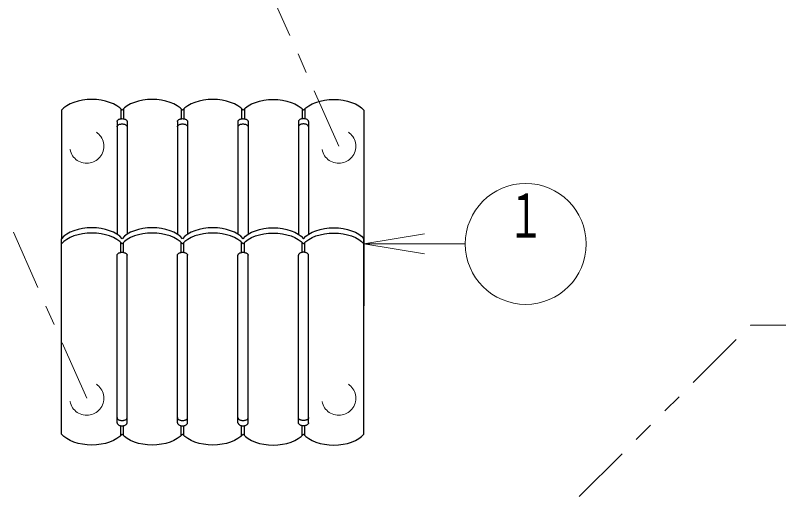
# Model space of a CAD drawing. Units: millimetres on the paper. Extents: x -385 to 0, y -594 to 267.
# Drawn here: x -202.5 to -164.63, y 91.37 to 115.05 of the extents above; entities that cross this region are included whole.
import ezdxf
from ezdxf.enums import TextEntityAlignment as Align

# ---------------------------------------------------------------- set-up
doc = ezdxf.new("R2010")
doc.units = ezdxf.units.MM
for name, pattern in [('USER1', [4.5, 2.5, -2]), ('USER2', [6, 3, -1, 1, -1]), ('USER3', [8, 3, -1, 1, -1, 1, -1])]:
    doc.linetypes.add(name, pattern=pattern)
doc.layers.add('1_60', color=7, linetype='Continuous', lineweight=25)
doc.styles.add('ＭＳ ゴシック', font='')
doc.styles.get('ＭＳ ゴシック').set_extended_font_data('MS Gothic')

msp = doc.modelspace()

# ---------------------------------------------------------------- linework, layer by layer
at = {"layer": '1_60', "linetype": 'USER2', "lineweight": 13}
for p, q in [((-186.455, 108.552), (-200.484, 140.304)), ((-198.955, 96.052), (-213.006, 127.833))]:
    msp.add_line(p, q, dxfattribs=at)
at = {"layer": '1_60'}
for p, q in [((-200.205, 110.334), (-200.205, 103.966)), ((-197.272, 110.406), (-197.272, 109.912)), ((-197.139, 110.406), (-197.139, 109.912)), ((-194.272, 110.406), (-194.272, 109.912)), ((-194.139, 110.406), (-194.139, 109.912)), ((-191.272, 110.406), (-191.272, 109.912)), ((-191.138, 110.406), (-191.138, 109.912)), ((-188.272, 110.406), (-188.272, 109.912)), ((-188.138, 110.406), (-188.138, 109.912)), ((-185.205, 110.334), (-185.205, 100.638)), ((-197.455, 109.774), (-197.455, 104.182)), ((-196.955, 109.774), (-196.955, 104.182)), ((-194.455, 109.774), (-194.455, 104.182)), ((-193.955, 109.774), (-193.955, 104.182)), ((-191.455, 109.774), (-191.455, 104.182)), ((-190.955, 109.774), (-190.955, 104.182)), ((-188.455, 109.774), (-188.455, 104.182)), ((-187.955, 109.774), (-187.955, 104.182)), ((-200.205, 94.27), (-200.205, 103.966)), ((-197.272, 103.285), (-197.272, 103.778)), ((-197.139, 103.285), (-197.139, 103.778)), ((-194.272, 103.285), (-194.272, 103.778)), ((-194.139, 103.285), (-194.139, 103.778)), ((-191.272, 103.285), (-191.272, 103.778)), ((-191.138, 103.285), (-191.138, 103.778)), ((-188.272, 103.285), (-188.272, 103.778)), ((-188.138, 103.285), (-188.138, 103.778)), ((-185.205, 94.27), (-185.205, 103.966)), ((-197.455, 94.83), (-197.455, 103.147)), ((-196.955, 94.83), (-196.955, 103.147)), ((-194.455, 94.83), (-194.455, 103.147)), ((-193.955, 94.83), (-193.955, 103.147)), ((-191.455, 94.83), (-191.455, 103.147)), ((-190.955, 94.83), (-190.955, 103.147)), ((-188.455, 94.83), (-188.455, 103.147)), ((-187.955, 94.83), (-187.955, 103.147)), ((-197.272, 94.199), (-197.272, 94.692)), ((-197.139, 94.199), (-197.139, 94.692)), ((-194.272, 94.199), (-194.272, 94.692)), ((-194.139, 94.199), (-194.139, 94.692)), ((-191.272, 94.199), (-191.272, 94.692)), ((-191.138, 94.199), (-191.138, 94.692)), ((-188.272, 94.199), (-188.272, 94.692)), ((-188.138, 94.199), (-188.138, 94.692))]:
    msp.add_line(p, q, dxfattribs=at)
at = {"layer": '1_60', "lineweight": 13}
for p, q in [((-185.205, 103.707), (-182.205, 104.207)), ((-182.205, 103.207), (-185.205, 103.707)), ((-185.205, 103.707), (-182.205, 103.707)), ((-185.205, 103.707), (-180.182, 103.707))]:
    msp.add_line(p, q, dxfattribs=at)
at = {"layer": '1_60', "linetype": 'USER3', "lineweight": 13}
msp.add_lwpolyline([(-239.15, 221.075), (-255.95, 237.874), (-282.563, 237.874), (-299.362, 221.075), (-333.021, 221.075), (-351.128, 202.968), (-351.128, 177.697), (-328.991, 155.56), (-337.805, 146.746), (-337.805, 121.419), (-316.765, 100.379), (-229.029, 100.379), (-225.74, 97.09), (-219.897, 97.09), (-208.33, 85.523), (-180.183, 85.523), (-166.023, 99.683), (-155.122, 99.683), (-137.519, 117.285), (-137.519, 200.49), (-158.104, 221.075)], close=True, dxfattribs=at)
at = {"layer": '1_60'}
for points in [[(-197.205, 110.334), (-197.321, 110.45), (-197.464, 110.556), (-197.632, 110.649), (-197.82, 110.728), (-198.026, 110.791), (-198.245, 110.836), (-198.473, 110.864), (-198.705, 110.874), (-198.938, 110.864), (-199.166, 110.836), (-199.385, 110.791), (-199.59, 110.728), (-199.779, 110.649), (-199.946, 110.556), (-200.089, 110.45), (-200.205, 110.334)], [(-194.205, 110.334), (-194.321, 110.45), (-194.464, 110.556), (-194.632, 110.649), (-194.82, 110.728), (-195.026, 110.791), (-195.245, 110.836), (-195.473, 110.864), (-195.705, 110.874), (-195.938, 110.864), (-196.166, 110.836), (-196.385, 110.791), (-196.59, 110.728), (-196.779, 110.649), (-196.946, 110.556), (-197.089, 110.45), (-197.205, 110.334)], [(-191.205, 110.334), (-191.321, 110.45), (-191.464, 110.556), (-191.632, 110.649), (-191.82, 110.728), (-192.026, 110.791), (-192.245, 110.836), (-192.473, 110.864), (-192.705, 110.874), (-192.938, 110.864), (-193.166, 110.836), (-193.385, 110.791), (-193.59, 110.728), (-193.779, 110.649), (-193.946, 110.556), (-194.089, 110.45), (-194.205, 110.334)], [(-191.205, 110.334), (-191.089, 110.45), (-190.946, 110.556), (-190.779, 110.649), (-190.59, 110.728), (-190.385, 110.791), (-190.166, 110.836), (-189.938, 110.864), (-189.705, 110.874), (-189.473, 110.864), (-189.245, 110.836), (-189.026, 110.791), (-188.82, 110.728), (-188.632, 110.649), (-188.464, 110.556), (-188.321, 110.45), (-188.205, 110.334)], [(-188.205, 110.334), (-188.089, 110.45), (-187.946, 110.556), (-187.779, 110.649), (-187.59, 110.728), (-187.385, 110.791), (-187.166, 110.836), (-186.938, 110.864), (-186.705, 110.874), (-186.473, 110.864), (-186.245, 110.836), (-186.026, 110.791), (-185.82, 110.728), (-185.632, 110.649), (-185.464, 110.556), (-185.321, 110.45), (-185.205, 110.334)], [(-197.455, 109.774), (-197.453, 109.793), (-197.447, 109.811), (-197.436, 109.829), (-197.422, 109.846), (-197.404, 109.862), (-197.382, 109.876), (-197.357, 109.888), (-197.33, 109.898), (-197.301, 109.907), (-197.27, 109.913), (-197.238, 109.916), (-197.205, 109.918), (-197.173, 109.916), (-197.141, 109.913), (-197.11, 109.907), (-197.08, 109.898), (-197.053, 109.888), (-197.028, 109.876), (-197.007, 109.862), (-196.989, 109.846), (-196.974, 109.829), (-196.964, 109.811), (-196.957, 109.793), (-196.955, 109.774)], [(-194.455, 109.774), (-194.453, 109.793), (-194.447, 109.811), (-194.436, 109.829), (-194.422, 109.846), (-194.404, 109.862), (-194.382, 109.876), (-194.357, 109.888), (-194.33, 109.898), (-194.301, 109.907), (-194.27, 109.913), (-194.238, 109.916), (-194.205, 109.918), (-194.173, 109.916), (-194.14, 109.913), (-194.11, 109.907), (-194.08, 109.898), (-194.053, 109.888), (-194.028, 109.876), (-194.007, 109.862), (-193.989, 109.846), (-193.974, 109.829), (-193.964, 109.811), (-193.957, 109.793), (-193.955, 109.774)], [(-191.455, 109.774), (-191.453, 109.793), (-191.447, 109.811), (-191.436, 109.829), (-191.422, 109.846), (-191.403, 109.862), (-191.382, 109.876), (-191.357, 109.888), (-191.33, 109.898), (-191.301, 109.907), (-191.27, 109.913), (-191.238, 109.916), (-191.205, 109.918), (-191.173, 109.916), (-191.14, 109.913), (-191.109, 109.907), (-191.08, 109.898), (-191.053, 109.888), (-191.028, 109.876), (-191.007, 109.862), (-190.989, 109.846), (-190.974, 109.829), (-190.964, 109.811), (-190.957, 109.793), (-190.955, 109.774)], [(-187.955, 109.774), (-187.957, 109.793), (-187.964, 109.811), (-187.974, 109.829), (-187.989, 109.846), (-188.007, 109.862), (-188.028, 109.876), (-188.053, 109.888), (-188.08, 109.898), (-188.109, 109.907), (-188.14, 109.913), (-188.172, 109.916), (-188.205, 109.918), (-188.238, 109.916), (-188.27, 109.913), (-188.301, 109.907), (-188.33, 109.898), (-188.357, 109.888), (-188.382, 109.876), (-188.403, 109.862), (-188.422, 109.846), (-188.436, 109.829), (-188.447, 109.811), (-188.453, 109.793), (-188.455, 109.774)], [(-197.455, 109.515), (-197.453, 109.534), (-197.447, 109.552), (-197.436, 109.57), (-197.422, 109.587), (-197.404, 109.602), (-197.382, 109.616), (-197.357, 109.629), (-197.33, 109.639), (-197.301, 109.647), (-197.27, 109.653), (-197.238, 109.657), (-197.205, 109.658), (-197.173, 109.657), (-197.141, 109.653), (-197.11, 109.647), (-197.08, 109.639), (-197.053, 109.629), (-197.028, 109.616), (-197.007, 109.602), (-196.989, 109.587), (-196.974, 109.57), (-196.964, 109.552), (-196.957, 109.534), (-196.955, 109.515)], [(-194.455, 109.515), (-194.453, 109.534), (-194.447, 109.552), (-194.436, 109.57), (-194.422, 109.587), (-194.404, 109.602), (-194.382, 109.616), (-194.357, 109.629), (-194.33, 109.639), (-194.301, 109.647), (-194.27, 109.653), (-194.238, 109.657), (-194.205, 109.658), (-194.173, 109.657), (-194.14, 109.653), (-194.11, 109.647), (-194.08, 109.639), (-194.053, 109.629), (-194.028, 109.616), (-194.007, 109.602), (-193.989, 109.587), (-193.974, 109.57), (-193.964, 109.552), (-193.957, 109.534), (-193.955, 109.515)], [(-191.455, 109.515), (-191.453, 109.534), (-191.447, 109.552), (-191.436, 109.57), (-191.422, 109.587), (-191.403, 109.602), (-191.382, 109.616), (-191.357, 109.629), (-191.33, 109.639), (-191.301, 109.647), (-191.27, 109.653), (-191.238, 109.657), (-191.205, 109.658), (-191.173, 109.657), (-191.14, 109.653), (-191.109, 109.647), (-191.08, 109.639), (-191.053, 109.629), (-191.028, 109.616), (-191.007, 109.602), (-190.989, 109.587), (-190.974, 109.57), (-190.964, 109.552), (-190.957, 109.534), (-190.955, 109.515)], [(-187.955, 109.515), (-187.957, 109.534), (-187.964, 109.552), (-187.974, 109.57), (-187.989, 109.587), (-188.007, 109.602), (-188.028, 109.616), (-188.053, 109.629), (-188.08, 109.639), (-188.109, 109.647), (-188.14, 109.653), (-188.172, 109.657), (-188.205, 109.658), (-188.238, 109.657), (-188.27, 109.653), (-188.301, 109.647), (-188.33, 109.639), (-188.357, 109.629), (-188.382, 109.616), (-188.403, 109.602), (-188.422, 109.587), (-188.436, 109.57), (-188.447, 109.552), (-188.453, 109.534), (-188.455, 109.515)], [(-197.205, 103.966), (-197.321, 104.082), (-197.464, 104.188), (-197.632, 104.281), (-197.82, 104.36), (-198.026, 104.423), (-198.245, 104.468), (-198.473, 104.496), (-198.705, 104.506), (-198.938, 104.496), (-199.166, 104.468), (-199.385, 104.423), (-199.59, 104.36), (-199.779, 104.281), (-199.946, 104.188), (-200.089, 104.082), (-200.205, 103.966)], [(-197.205, 103.707), (-197.321, 103.823), (-197.464, 103.928), (-197.632, 104.021), (-197.82, 104.1), (-198.026, 104.163), (-198.245, 104.209), (-198.473, 104.237), (-198.705, 104.246), (-198.938, 104.237), (-199.166, 104.209), (-199.385, 104.163), (-199.59, 104.1), (-199.779, 104.021), (-199.946, 103.928), (-200.089, 103.823), (-200.205, 103.707)], [(-194.205, 103.966), (-194.321, 104.082), (-194.464, 104.188), (-194.632, 104.281), (-194.82, 104.36), (-195.026, 104.423), (-195.245, 104.468), (-195.473, 104.496), (-195.705, 104.506), (-195.938, 104.496), (-196.166, 104.468), (-196.385, 104.423), (-196.59, 104.36), (-196.779, 104.281), (-196.946, 104.188), (-197.089, 104.082), (-197.205, 103.966)], [(-194.205, 103.707), (-194.321, 103.823), (-194.464, 103.928), (-194.632, 104.021), (-194.82, 104.1), (-195.026, 104.163), (-195.245, 104.209), (-195.473, 104.237), (-195.705, 104.246), (-195.938, 104.237), (-196.166, 104.209), (-196.385, 104.163), (-196.59, 104.1), (-196.779, 104.021), (-196.946, 103.928), (-197.089, 103.823), (-197.205, 103.707)], [(-191.205, 103.966), (-191.321, 104.082), (-191.464, 104.188), (-191.632, 104.281), (-191.82, 104.36), (-192.026, 104.423), (-192.245, 104.468), (-192.473, 104.496), (-192.705, 104.506), (-192.938, 104.496), (-193.166, 104.468), (-193.385, 104.423), (-193.59, 104.36), (-193.779, 104.281), (-193.946, 104.188), (-194.089, 104.082), (-194.205, 103.966)], [(-191.205, 103.707), (-191.321, 103.823), (-191.464, 103.928), (-191.632, 104.021), (-191.82, 104.1), (-192.026, 104.163), (-192.245, 104.209), (-192.473, 104.237), (-192.705, 104.246), (-192.938, 104.237), (-193.166, 104.209), (-193.385, 104.163), (-193.59, 104.1), (-193.779, 104.021), (-193.946, 103.928), (-194.089, 103.823), (-194.205, 103.707)], [(-191.205, 103.966), (-191.089, 104.082), (-190.946, 104.188), (-190.779, 104.281), (-190.59, 104.36), (-190.385, 104.423), (-190.166, 104.468), (-189.938, 104.496), (-189.705, 104.506), (-189.473, 104.496), (-189.245, 104.468), (-189.026, 104.423), (-188.82, 104.36), (-188.632, 104.281), (-188.464, 104.188), (-188.321, 104.082), (-188.205, 103.966)], [(-191.205, 103.707), (-191.089, 103.823), (-190.946, 103.928), (-190.779, 104.021), (-190.59, 104.1), (-190.385, 104.163), (-190.166, 104.209), (-189.938, 104.237), (-189.705, 104.246), (-189.473, 104.237), (-189.245, 104.209), (-189.026, 104.163), (-188.82, 104.1), (-188.632, 104.021), (-188.464, 103.928), (-188.321, 103.823), (-188.205, 103.707)], [(-188.205, 103.966), (-188.089, 104.082), (-187.946, 104.188), (-187.779, 104.281), (-187.59, 104.36), (-187.385, 104.423), (-187.166, 104.468), (-186.938, 104.496), (-186.705, 104.506), (-186.473, 104.496), (-186.245, 104.468), (-186.026, 104.423), (-185.82, 104.36), (-185.632, 104.281), (-185.464, 104.188), (-185.321, 104.082), (-185.205, 103.966)], [(-188.205, 103.707), (-188.089, 103.823), (-187.946, 103.928), (-187.779, 104.021), (-187.59, 104.1), (-187.385, 104.163), (-187.166, 104.209), (-186.938, 104.237), (-186.705, 104.246), (-186.473, 104.237), (-186.245, 104.209), (-186.026, 104.163), (-185.82, 104.1), (-185.632, 104.021), (-185.464, 103.928), (-185.321, 103.823), (-185.205, 103.707)], [(-197.455, 103.147), (-197.453, 103.166), (-197.447, 103.184), (-197.436, 103.202), (-197.422, 103.219), (-197.404, 103.234), (-197.382, 103.248), (-197.357, 103.261), (-197.33, 103.271), (-197.301, 103.279), (-197.27, 103.285), (-197.238, 103.289), (-197.205, 103.29), (-197.173, 103.289), (-197.141, 103.285), (-197.11, 103.279), (-197.08, 103.271), (-197.053, 103.261), (-197.028, 103.248), (-197.007, 103.234), (-196.989, 103.219), (-196.974, 103.202), (-196.964, 103.184), (-196.957, 103.166), (-196.955, 103.147)], [(-194.455, 103.147), (-194.453, 103.166), (-194.447, 103.184), (-194.436, 103.202), (-194.422, 103.219), (-194.404, 103.234), (-194.382, 103.248), (-194.357, 103.261), (-194.33, 103.271), (-194.301, 103.279), (-194.27, 103.285), (-194.238, 103.289), (-194.205, 103.29), (-194.173, 103.289), (-194.14, 103.285), (-194.11, 103.279), (-194.08, 103.271), (-194.053, 103.261), (-194.028, 103.248), (-194.007, 103.234), (-193.989, 103.219), (-193.974, 103.202), (-193.964, 103.184), (-193.957, 103.166), (-193.955, 103.147)], [(-191.455, 103.147), (-191.453, 103.166), (-191.447, 103.184), (-191.436, 103.202), (-191.422, 103.219), (-191.403, 103.234), (-191.382, 103.248), (-191.357, 103.261), (-191.33, 103.271), (-191.301, 103.279), (-191.27, 103.285), (-191.238, 103.289), (-191.205, 103.29), (-191.173, 103.289), (-191.14, 103.285), (-191.109, 103.279), (-191.08, 103.271), (-191.053, 103.261), (-191.028, 103.248), (-191.007, 103.234), (-190.989, 103.219), (-190.974, 103.202), (-190.964, 103.184), (-190.957, 103.166), (-190.955, 103.147)], [(-187.955, 103.147), (-187.957, 103.166), (-187.964, 103.184), (-187.974, 103.202), (-187.989, 103.219), (-188.007, 103.234), (-188.028, 103.248), (-188.053, 103.261), (-188.08, 103.271), (-188.109, 103.279), (-188.14, 103.285), (-188.172, 103.289), (-188.205, 103.29), (-188.238, 103.289), (-188.27, 103.285), (-188.301, 103.279), (-188.33, 103.271), (-188.357, 103.261), (-188.382, 103.248), (-188.403, 103.234), (-188.422, 103.219), (-188.436, 103.202), (-188.447, 103.184), (-188.453, 103.166), (-188.455, 103.147)], [(-197.455, 95.089), (-197.453, 95.07), (-197.447, 95.052), (-197.436, 95.034), (-197.422, 95.018), (-197.404, 95.002), (-197.382, 94.988), (-197.357, 94.975), (-197.33, 94.965), (-197.301, 94.957), (-197.27, 94.951), (-197.238, 94.947), (-197.205, 94.946), (-197.173, 94.947), (-197.141, 94.951), (-197.11, 94.957), (-197.08, 94.965), (-197.053, 94.975), (-197.028, 94.988), (-197.007, 95.002), (-196.989, 95.018), (-196.974, 95.034), (-196.964, 95.052), (-196.957, 95.07), (-196.955, 95.089)], [(-194.455, 95.089), (-194.453, 95.07), (-194.447, 95.052), (-194.436, 95.034), (-194.422, 95.018), (-194.404, 95.002), (-194.382, 94.988), (-194.357, 94.975), (-194.33, 94.965), (-194.301, 94.957), (-194.27, 94.951), (-194.238, 94.947), (-194.205, 94.946), (-194.173, 94.947), (-194.14, 94.951), (-194.11, 94.957), (-194.08, 94.965), (-194.053, 94.975), (-194.028, 94.988), (-194.007, 95.002), (-193.989, 95.018), (-193.974, 95.034), (-193.964, 95.052), (-193.957, 95.07), (-193.955, 95.089)], [(-191.455, 95.089), (-191.453, 95.07), (-191.447, 95.052), (-191.436, 95.034), (-191.422, 95.018), (-191.403, 95.002), (-191.382, 94.988), (-191.357, 94.975), (-191.33, 94.965), (-191.301, 94.957), (-191.27, 94.951), (-191.238, 94.947), (-191.205, 94.946), (-191.173, 94.947), (-191.14, 94.951), (-191.109, 94.957), (-191.08, 94.965), (-191.053, 94.975), (-191.028, 94.988), (-191.007, 95.002), (-190.989, 95.018), (-190.974, 95.034), (-190.964, 95.052), (-190.957, 95.07), (-190.955, 95.089)], [(-187.955, 95.089), (-187.957, 95.07), (-187.964, 95.052), (-187.974, 95.034), (-187.989, 95.018), (-188.007, 95.002), (-188.028, 94.988), (-188.053, 94.975), (-188.08, 94.965), (-188.109, 94.957), (-188.14, 94.951), (-188.172, 94.947), (-188.205, 94.946), (-188.238, 94.947), (-188.27, 94.951), (-188.301, 94.957), (-188.33, 94.965), (-188.357, 94.975), (-188.382, 94.988), (-188.403, 95.002), (-188.422, 95.018), (-188.436, 95.034), (-188.447, 95.052), (-188.453, 95.07), (-188.455, 95.089)], [(-197.455, 94.83), (-197.453, 94.811), (-197.447, 94.793), (-197.436, 94.775), (-197.422, 94.758), (-197.404, 94.743), (-197.382, 94.728), (-197.357, 94.716), (-197.33, 94.706), (-197.301, 94.697), (-197.27, 94.691), (-197.238, 94.688), (-197.205, 94.686), (-197.173, 94.688), (-197.141, 94.691), (-197.11, 94.697), (-197.08, 94.706), (-197.053, 94.716), (-197.028, 94.728), (-197.007, 94.743), (-196.989, 94.758), (-196.974, 94.775), (-196.964, 94.793), (-196.957, 94.811), (-196.955, 94.83)], [(-194.455, 94.83), (-194.453, 94.811), (-194.447, 94.793), (-194.436, 94.775), (-194.422, 94.758), (-194.404, 94.743), (-194.382, 94.728), (-194.357, 94.716), (-194.33, 94.706), (-194.301, 94.697), (-194.27, 94.691), (-194.238, 94.688), (-194.205, 94.686), (-194.173, 94.688), (-194.14, 94.691), (-194.11, 94.697), (-194.08, 94.706), (-194.053, 94.716), (-194.028, 94.728), (-194.007, 94.743), (-193.989, 94.758), (-193.974, 94.775), (-193.964, 94.793), (-193.957, 94.811), (-193.955, 94.83)], [(-191.455, 94.83), (-191.453, 94.811), (-191.447, 94.793), (-191.436, 94.775), (-191.422, 94.758), (-191.403, 94.743), (-191.382, 94.728), (-191.357, 94.716), (-191.33, 94.706), (-191.301, 94.697), (-191.27, 94.691), (-191.238, 94.688), (-191.205, 94.686), (-191.173, 94.688), (-191.14, 94.691), (-191.109, 94.697), (-191.08, 94.706), (-191.053, 94.716), (-191.028, 94.728), (-191.007, 94.743), (-190.989, 94.758), (-190.974, 94.775), (-190.964, 94.793), (-190.957, 94.811), (-190.955, 94.83)], [(-187.955, 94.83), (-187.957, 94.811), (-187.964, 94.793), (-187.974, 94.775), (-187.989, 94.758), (-188.007, 94.743), (-188.028, 94.728), (-188.053, 94.716), (-188.08, 94.706), (-188.109, 94.697), (-188.14, 94.691), (-188.172, 94.688), (-188.205, 94.686), (-188.238, 94.688), (-188.27, 94.691), (-188.301, 94.697), (-188.33, 94.706), (-188.357, 94.716), (-188.382, 94.728), (-188.403, 94.743), (-188.422, 94.758), (-188.436, 94.775), (-188.447, 94.793), (-188.453, 94.811), (-188.455, 94.83)], [(-197.205, 94.27), (-197.321, 94.154), (-197.464, 94.048), (-197.632, 93.955), (-197.82, 93.876), (-198.026, 93.813), (-198.245, 93.768), (-198.473, 93.74), (-198.705, 93.73), (-198.938, 93.74), (-199.166, 93.768), (-199.385, 93.813), (-199.59, 93.876), (-199.779, 93.955), (-199.946, 94.048), (-200.089, 94.154), (-200.205, 94.27)], [(-194.205, 94.27), (-194.321, 94.154), (-194.464, 94.048), (-194.632, 93.955), (-194.82, 93.876), (-195.026, 93.813), (-195.245, 93.768), (-195.473, 93.74), (-195.705, 93.73), (-195.938, 93.74), (-196.166, 93.768), (-196.385, 93.813), (-196.59, 93.876), (-196.779, 93.955), (-196.946, 94.048), (-197.089, 94.154), (-197.205, 94.27)], [(-191.205, 94.27), (-191.321, 94.154), (-191.464, 94.048), (-191.632, 93.955), (-191.82, 93.876), (-192.026, 93.813), (-192.245, 93.768), (-192.473, 93.74), (-192.705, 93.73), (-192.938, 93.74), (-193.166, 93.768), (-193.385, 93.813), (-193.59, 93.876), (-193.779, 93.955), (-193.946, 94.048), (-194.089, 94.154), (-194.205, 94.27)], [(-191.205, 94.27), (-191.089, 94.154), (-190.946, 94.048), (-190.779, 93.955), (-190.59, 93.876), (-190.385, 93.813), (-190.166, 93.768), (-189.938, 93.74), (-189.705, 93.73), (-189.473, 93.74), (-189.245, 93.768), (-189.026, 93.813), (-188.82, 93.876), (-188.632, 93.955), (-188.464, 94.048), (-188.321, 94.154), (-188.205, 94.27)], [(-188.205, 94.27), (-188.089, 94.154), (-187.946, 94.048), (-187.779, 93.955), (-187.59, 93.876), (-187.385, 93.813), (-187.166, 93.768), (-186.938, 93.74), (-186.705, 93.73), (-186.473, 93.74), (-186.245, 93.768), (-186.026, 93.813), (-185.82, 93.876), (-185.632, 93.955), (-185.464, 94.048), (-185.321, 94.154), (-185.205, 94.27)]]:
    msp.add_lwpolyline(points, dxfattribs=at)
at = {"layer": '1_60', "linetype": 'USER1', "lineweight": 13}
for centre in [(-198.955, 108.552), (-186.455, 108.552), (-198.955, 96.052), (-186.455, 96.052)]:
    msp.add_circle(centre, 0.847, dxfattribs=at)
at = {"layer": '1_60', "lineweight": 13}
msp.add_circle((-177.182, 103.707), 3, dxfattribs=at)

# ---------------------------------------------------------------- texts
at = {"layer": '1_60', "style": 'ＭＳ ゴシック', "width": 0.6}
msp.add_text('１', height=2.199, dxfattribs=at).set_placement((-177.182, 106.207), align=Align.TOP_CENTER)

doc.saveas('drawing.dxf')
